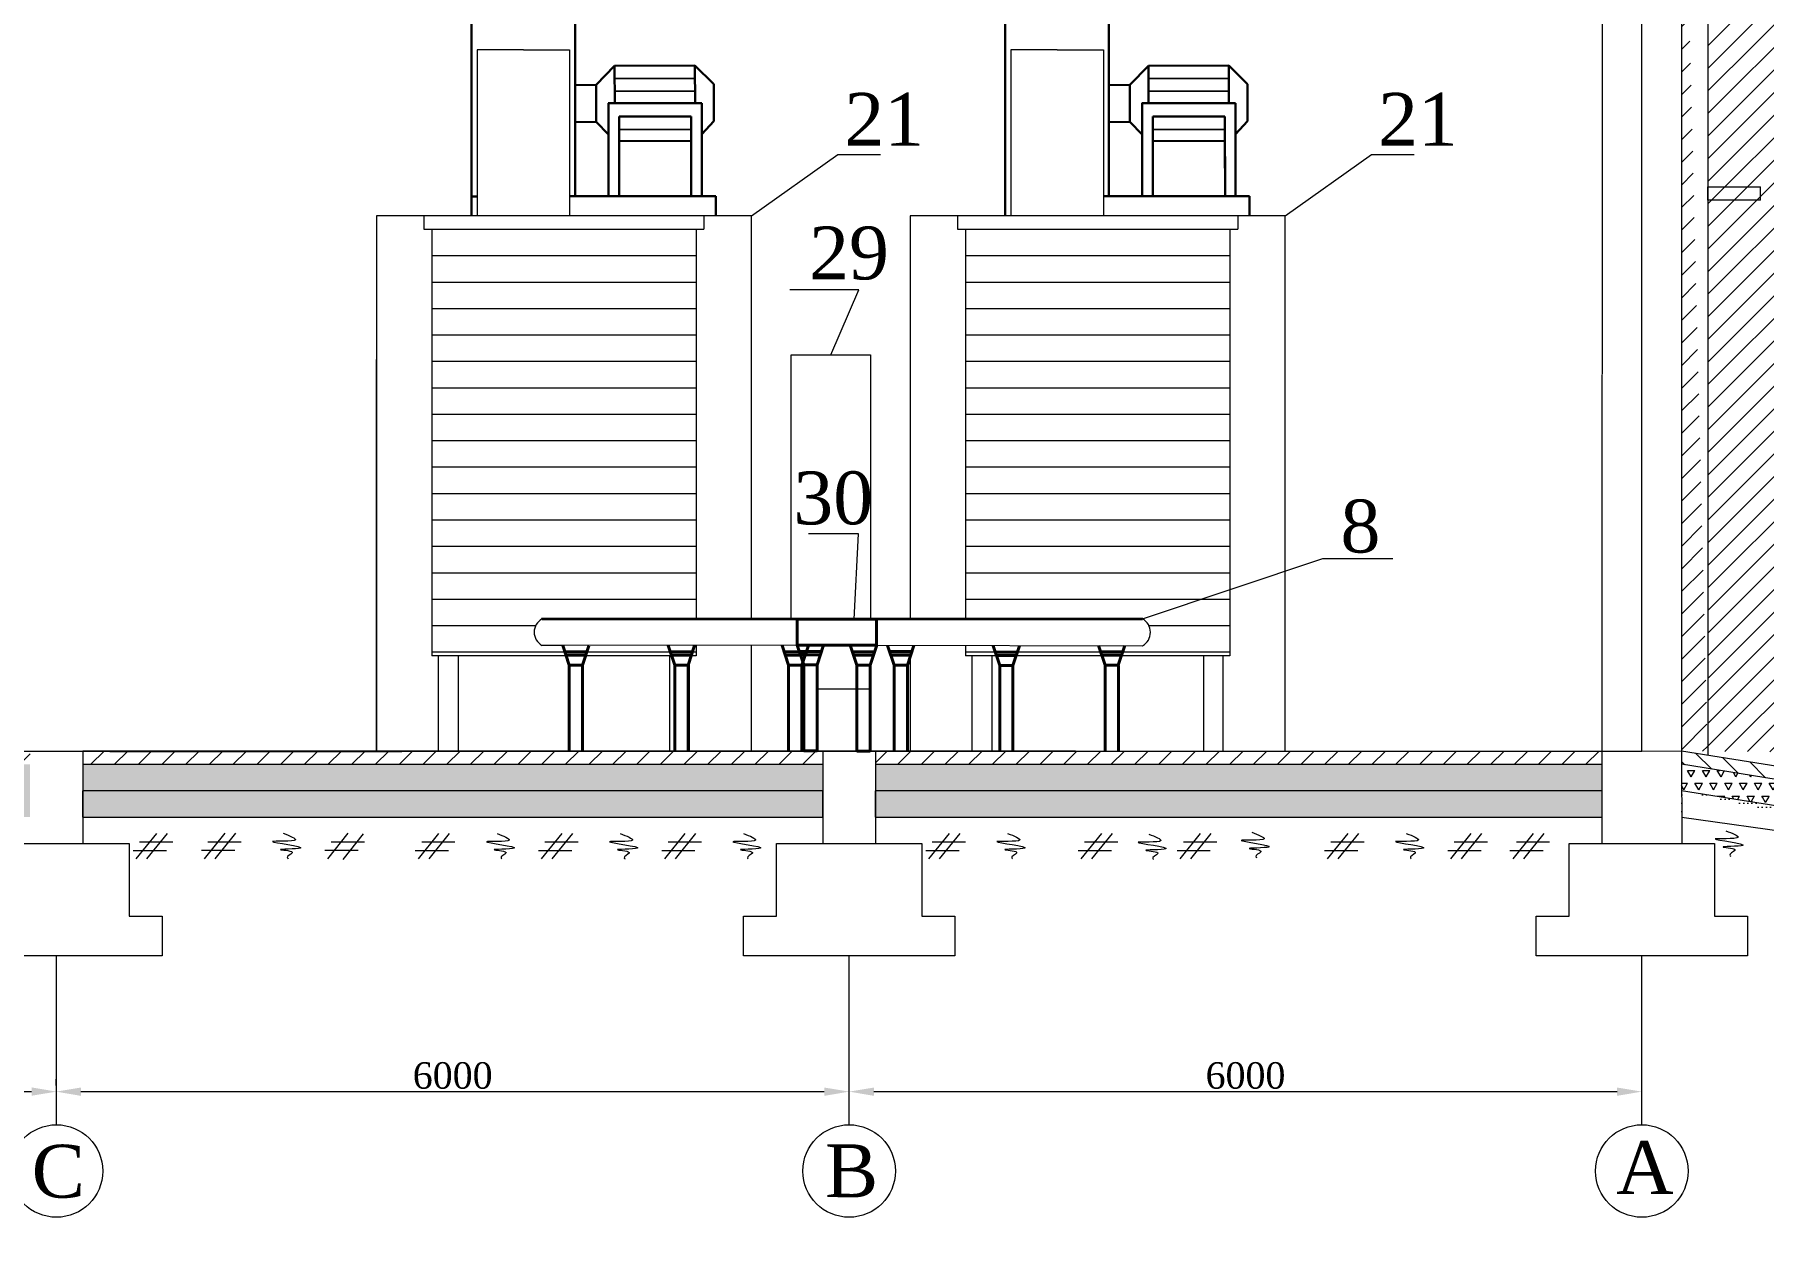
# Model space of a CAD drawing. Header units: inches. Extents: x -4475333 to 345677417, y -211198149 to 2125895.
# Drawn here: x -1940385 to -1927299, y 832717 to 841904 of the extents above; entities that cross this region are included whole.
import ezdxf

# ---------------------------------------------------------------- set-up
doc = ezdxf.new("R2010")
doc.units = ezdxf.units.IN
doc.header["$LTSCALE"] = 150
doc.header["$MEASUREMENT"] = 0
doc.linetypes.add('ACAD_ISO03W100', pattern=[30, 12, -18])
doc.linetypes.add('CENTER2', pattern=[1.125, 0.75, -0.125, 0.125, -0.125])
for name, color, linetype, lineweight in [('1. N thuong', 255, 'Continuous', 0), ('chuthichso', 8, 'Continuous', 0), ('coban', 153, 'Continuous', 50), ('cot', 2, 'Continuous', 50), ('EEEE', 7, 'Continuous', 0), ('Ghichu', 1, 'Continuous', 15), ('KHUNG BVE', 7, 'Continuous', 0), ('móng cột', 7, 'Continuous', 50), ('NET CHINH', 5, 'Continuous', 50), ('NHA XUONG', 80, 'Continuous', 50), ('NUOC DA XU LY', 3, 'ACAD_ISO03W100', 20), ('TH net dam', 7, 'Continuous', 30)]:
    doc.layers.add(name, color=color, linetype=linetype, lineweight=lineweight)
for name, color, linetype in [('Co ban', 21, 'Continuous'), ('DIM', 8, 'Continuous'), ('duongtamchamgach', 50, 'Continuous'), ('MANH', 170, 'Continuous'), ('MATCAT', 132, 'Continuous'), ('NET NHAP', 7, 'Continuous'), ('Net0.2', 4, 'Continuous'), ('Thiet bi', 7, 'Continuous'), ('vat lieu mat cat', 4, 'Continuous')]:
    doc.layers.add(name, color=color, linetype=linetype)
doc.styles.add('1', font='times.ttf')
doc.styles.get("Standard").update_dxf_attribs({"font": 'times.ttf', "height": 100})
doc.dimstyles.new('75', dxfattribs={"dimtxt": 200, "dimasz": 188, "dimexe": 94, "dimexo": 47, "dimgap": 20, "dimtad": 1, "dimtoh": 1, "dimdec": 0, "dimtxsty": '1', "dimcen": 2.5, "dimclrt": 256, "dimadec": 0, "dimazin": 0, "dimtfac": 1, "dimtdec": 0, "dimtix": 1, "dimtmove": 0, "dimatfit": 2, "dimfxl": 1, "dimlwd": 9, "dimlwe": 9, "dimarcsym": 0})

# ---------------------------------------------------------------- blocks, each defined once
blk = doc.blocks.new('*D254')
at = {"layer": 'Defpoints', "color": 0, "lineweight": 0, "ltscale": 3, "transparency": 16777216}
for p in [(-1946219, 833904), (-1940219, 833904), (-1940219, 833653)]:
    blk.add_point(p, dxfattribs=at)
at = {"layer": 'NET NHAP', "color": 0, "lineweight": 9, "ltscale": 3, "transparency": 16777216}
for p, q in [((-1946219, 833951), (-1946219, 833998)), ((-1940219, 833700), (-1940219, 833998)), ((-1946031, 833904), (-1940407, 833904))]:
    blk.add_line(p, q, dxfattribs=at)
at = {"layer": 'NET NHAP', "color": 0, "lineweight": 0, "ltscale": 3, "transparency": 16777216}
for points in [[(-1946031, 833936), (-1946031, 833873), (-1946219, 833904)], [(-1940407, 833936), (-1940407, 833873), (-1940219, 833904)]]:
    blk.add_solid(points, dxfattribs=at)
at = {"layer": 'NET NHAP', "lineweight": 13, "ltscale": 3, "transparency": 16777216, "insert": (-1943219, 834026), "char_height": 200, "attachment_point": 5, "style": '1'}
blk.add_mtext('6000', dxfattribs=at)
blk = doc.blocks.new('*D255')
at = {"layer": 'Defpoints', "color": 0, "lineweight": 0, "ltscale": 3, "transparency": 16777216}
for p in [(-1940222, 833904), (-1934219, 833904), (-1934219, 833653)]:
    blk.add_point(p, dxfattribs=at)
at = {"layer": 'NET NHAP', "color": 0, "lineweight": 9, "ltscale": 3, "transparency": 16777216}
for p, q in [((-1940222, 833951), (-1940222, 833998)), ((-1934219, 833700), (-1934219, 833998)), ((-1940034, 833904), (-1934407, 833904))]:
    blk.add_line(p, q, dxfattribs=at)
at = {"layer": 'NET NHAP', "color": 0, "lineweight": 0, "ltscale": 3, "transparency": 16777216}
for points in [[(-1940034, 833935), (-1940034, 833872), (-1940222, 833904)], [(-1934407, 833935), (-1934407, 833872), (-1934219, 833904)]]:
    blk.add_solid(points, dxfattribs=at)
at = {"layer": 'NET NHAP', "lineweight": 13, "ltscale": 3, "transparency": 16777216, "insert": (-1937220, 834025), "char_height": 200, "attachment_point": 5, "style": '1'}
blk.add_mtext('6000', dxfattribs=at)
blk = doc.blocks.new('*D256')
at = {"layer": 'Defpoints', "color": 0, "lineweight": 0, "ltscale": 3, "transparency": 16777216}
for p in [(-1934219, 833904), (-1928219, 833904), (-1928219, 833653)]:
    blk.add_point(p, dxfattribs=at)
at = {"layer": 'NET NHAP', "color": 0, "lineweight": 9, "ltscale": 3, "transparency": 16777216}
for p, q in [((-1934219, 833951), (-1934219, 833998)), ((-1928219, 833700), (-1928219, 833998)), ((-1934031, 833904), (-1928407, 833904))]:
    blk.add_line(p, q, dxfattribs=at)
at = {"layer": 'NET NHAP', "color": 0, "lineweight": 0, "ltscale": 3, "transparency": 16777216}
for points in [[(-1934031, 833935), (-1934031, 833872), (-1934219, 833904)], [(-1928407, 833935), (-1928407, 833872), (-1928219, 833904)]]:
    blk.add_solid(points, dxfattribs=at)
at = {"layer": 'NET NHAP', "lineweight": 13, "ltscale": 3, "transparency": 16777216, "insert": (-1931219, 834025), "char_height": 200, "attachment_point": 5, "style": '1'}
blk.add_mtext('6000', dxfattribs=at)

msp = doc.modelspace()

# ---------------------------------------------------------------- hatches: boundary and pattern name
at = {"linetype": 'ByBlock', "lineweight": 9, "ltscale": 10}
h = msp.add_hatch(dxfattribs=at)
h.set_pattern_fill('ANSI31', color=256, scale=967, style=0)
h.set_pattern_definition([(45, (-2079615.68, 952320.9), (-85.47153, 85.47153), [])])
edge = h.paths.add_edge_path()
edge.add_line((-1927719.1, 844430.4), (-1927720.7, 836449.7))
edge.add_line((-1927919, 844430.4), (-1927919, 836481.5))
edge.add_line((-1924120.6, 836449.7), (-1924319.2, 836481.5))
edge.add_line((-1927719.1, 844424.5), (-1927919.1, 844424.4))
h = msp.add_hatch(dxfattribs=at)
h.set_pattern_fill('ANSI31', color=256, scale=967, style=0)
h.set_pattern_definition([(135, (-1687928.75, 814535.67), (85.47153, 85.47153), [])])
edge = h.paths.add_edge_path()
edge.add_line((-1925419.1, 836081.5), (-1925419.1, 835981.5))
edge.add_line((-1925419.1, 836081.5), (-1927919.1, 836481.5))
edge.add_line((-1925419.1, 835981.5), (-1927919.1, 836381.5))
edge.add_line((-1927919, 836481.5), (-1927919, 836381.5))
h = msp.add_hatch(dxfattribs=at)
h.set_pattern_fill('TRIANG', color=256, scale=300, style=0)
h.set_pattern_definition([(60, (-2137713.67, 806181.23), (-56.25, 97.42786), [56.25, -56.25]), (120, (-2137713.67, 806181.23), (-112.5, 6e-08), [56.25, -56.25]), (7e-15, (-2137741.79, 806229.94), (56.25, 97.42786), [56.25, -56.25])])
edge = h.paths.add_edge_path()
edge.add_line((-1925419.1, 835781.5), (-1927919.1, 836181.5))
edge.add_line((-1925419.1, 835981.5), (-1927919.1, 836381.5))
edge.add_line((-1927919, 836381.5), (-1927919, 836181.5))
edge.add_line((-1925419.1, 835781.5), (-1925419.1, 835980.9))
at = {"layer": 'MATCAT', "lineweight": 9, "ltscale": 3}
h = msp.add_hatch(dxfattribs=at)
h.set_pattern_fill('ANSI31', color=3, scale=40, style=0)
h.set_pattern_definition([(45, (-3436608.02, 1067353.47), (-89.802561, 89.802561), [])])
edge = h.paths.add_edge_path()
edge.add_line((-1946419.2, 836481.5), (-1951388.5, 836481.5))
edge.add_line((-1951388.5, 836481.4), (-1951643.5, 836481.4))
edge.add_line((-1951643.5, 836481.5), (-1951919.3, 836481.5))
edge.add_line((-1951919.3, 836481.5), (-1951919.3, 836381.5))
edge.add_line((-1951919.3, 836381.5), (-1946419.2, 836381.5))
edge.add_line((-1946419.2, 836381.5), (-1946419.2, 836481.5))
h.paths.add_polyline_path([(-1940419.1, 836481.5), (-1946019.2, 836481.5), (-1946019.2, 836381.5), (-1940419.1, 836381.5)])
h.paths.add_polyline_path([(-1934419.2, 836481.5), (-1940019.1, 836481.5), (-1940019.1, 836381.5), (-1934419.2, 836381.5)])
h.paths.add_polyline_path([(-1928519.1, 836481.5), (-1928795, 836481.5), (-1928795, 836481.4), (-1929050, 836481.4), (-1929050, 836481.5), (-1934019.2, 836481.5), (-1934019.2, 836381.5), (-1928519.1, 836381.5)])
h = msp.add_hatch(dxfattribs=at)
h.set_pattern_fill('TRIANG', color=3, scale=15, style=0)
h.set_pattern_definition([(60, (-3436608.02, 1067353.47), (-71.437474, 123.733365), [71.4375, -71.4375]), (120, (-3436608.02, 1067353.47), (-142.874974, 1.5e-05), [71.4375, -71.4375]), (0, (-3436643.74, 1067415.34), (71.4375, 123.73335), [71.4375, -71.4375])])
h.paths.add_polyline_path([(-1951919.3, 836381.5), (-1951919.3, 836181.5), (-1946419.2, 836181.5), (-1946419.2, 836381.5)])
h.paths.add_polyline_path([(-1940419.1, 836181.5), (-1940419.1, 836181.5), (-1940419.1, 836381.5), (-1946019.2, 836381.5), (-1946019.2, 836181.5)])
h.paths.add_polyline_path([(-1940019.1, 836381.5), (-1940019.1, 836181.5), (-1934419.2, 836181.5), (-1934419.2, 836381.5)])
h.paths.add_polyline_path([(-1934019.2, 836381.5), (-1934019.2, 836181.5), (-1928519.1, 836181.5), (-1928519.1, 836381.5)])
h = msp.add_hatch(dxfattribs=at)
h.set_pattern_fill('DOTS', color=3, scale=25, style=0)
h.set_pattern_definition([(0, (-3436608.02, 1067353.47), (19.84375, 39.6875), [0, -39.6875])])
edge = h.paths.add_edge_path()
edge.add_line((-1940419.1, 836181.5), (-1946019.2, 836181.5))
edge.add_line((-1946019.2, 836181.5), (-1946019.2, 835981.5))
edge.add_line((-1946019.2, 835981.5), (-1940569.1, 835981.5))
edge.add_line((-1940569.1, 835981.5), (-1940419.1, 835981.5))
edge.add_line((-1940419.1, 835981.5), (-1940419.1, 836181.5))
edge = h.paths.add_edge_path()
edge.add_line((-1934419.2, 836181.5), (-1940019.1, 836181.5))
edge.add_line((-1940019.1, 836181.5), (-1940019.1, 835981.5))
edge.add_line((-1940019.1, 835981.5), (-1939869.1, 835981.5))
edge.add_line((-1939869.1, 835981.5), (-1934419.2, 835981.5))
edge.add_line((-1934419.2, 835981.5), (-1934419.2, 836181.5))
at = {"layer": 'vat lieu mat cat', "lineweight": 9}
h = msp.add_hatch(dxfattribs=at)
h.set_pattern_fill('DOTS', color=256, scale=500, style=0)
h.set_pattern_definition([(180, (-1691228.885, 814535.674), (-15.625, 31.25), [0, -31.25])])
edge = h.paths.add_edge_path()
edge.add_line((-1934019.2, 835981.5), (-1934019.2, 836181.5))
edge.add_line((-1928519.1, 836181.5), (-1934019.2, 836181.5))
edge.add_line((-1928519.1, 835981.5), (-1928519.1, 836181.5))
edge.add_line((-1940019.1, 835981.5), (-1934419.2, 835981.5))
h = msp.add_hatch(dxfattribs=at)
h.set_pattern_fill('DOTS', color=256, scale=500, style=0)
h.set_pattern_definition([(7e-15, (-2137713.67, 806181.23), (15.625, 31.25), [0, -31.25])])
edge = h.paths.add_edge_path()
edge.add_line((-1925419.1, 835781.5), (-1925419.1, 835631.5))
edge.add_line((-1927916.5, 835981.5), (-1925427.3, 835631.5))
edge.add_line((-1925419.1, 835781.5), (-1927919.1, 836181.5))
edge.add_line((-1927916.5, 835981.5), (-1927916.5, 836181.5))

# ---------------------------------------------------------------- linework, layer by layer
at = {"ltscale": 5}
for p, q in [((-1935993.8, 841571.9), (-1935385.5, 841574.8)), ((-1931953.8, 841571.9), (-1931345.5, 841574.8)), ((-1935993.3, 841475.6), (-1935385, 841478.5)), ((-1931953.3, 841475.6), (-1931345, 841478.5)), ((-1935959.9, 841186.8), (-1935414.8, 841189.4)), ((-1931919.9, 841186.8), (-1931374.8, 841189.4))]:
    msp.add_line(p, q, dxfattribs=at)
at = {"lineweight": 18, "ltscale": 3}
msp.add_line((-1938600, 836481.5), (-1938819.1, 836481.5), dxfattribs=at)
at = {"linetype": 'ByBlock', "lineweight": 18, "ltscale": 10}
for p, q in [((-1927919.1, 836181.5), (-1927919, 836181.5)), ((-1927916.5, 835981.5), (-1927917.3, 835981.5))]:
    msp.add_line(p, q, dxfattribs=at)
at = {"layer": 'chuthichso', "lineweight": 0}
for p, q in [((-1934957.9, 840531.6), (-1934305, 840995.5)), ((-1934305, 840995.5), (-1933982.1, 840995.5)), ((-1930917.9, 840531.6), (-1930265, 840995.5)), ((-1930265, 840995.5), (-1929942.1, 840995.5)), ((-1930633.7, 837937.8), (-1930103.3, 837937.8))]:
    msp.add_line(p, q, dxfattribs=at)
at = {"layer": 'Co ban', "linetype": 'Continuous', "lineweight": -2, "ltscale": 10}
for p, q in [((-1939814.3, 836481.5), (-1939764.3, 836481.5)), ((-1939764.3, 836481.5), (-1937605, 836481.6)), ((-1939369.3, 836481.5), (-1939299.3, 836481.5))]:
    msp.add_line(p, q, dxfattribs=at)
at = {"layer": 'coban', "color": 7, "lineweight": 18}
for p, q in [((-1934519.5, 836481.5), (-1934519.5, 836481.5)), ((-1934519, 836481.5), (-1934519, 836481.5))]:
    msp.add_line(p, q, dxfattribs=at)
at = {"layer": 'cot', "lineweight": 18}
for p, q in [((-1934419.2, 836181.5), (-1940019.1, 836181.5)), ((-1928519.1, 836181.5), (-1934019.2, 836181.5))]:
    msp.add_line(p, q, dxfattribs=at)
at = {"layer": 'Defpoints'}
for p, q in [((-1935415.9, 841099.9), (-1935415.9, 841099.9)), ((-1931375.9, 841099.9), (-1931375.9, 841099.9)), ((-1935374.8, 840681.4), (-1935404.8, 840681.4)), ((-1935324.8, 840681.4), (-1935404.8, 840681.4)), ((-1935324.8, 840681.4), (-1935374.8, 840681.4)), ((-1935324.8, 840681.4), (-1935324.8, 840681.4))]:
    msp.add_line(p, q, dxfattribs=at)
at = {"layer": 'Defpoints', "lineweight": 18}
msp.add_line((-1934019.2, 836481.5), (-1931819.2, 836481.5), dxfattribs=at)
at = {"layer": 'DIM', "color": 3, "lineweight": 18, "ltscale": 3}
for p, q in [((-1939986.4, 836481.5), (-1938631.4, 836481.5)), ((-1938101.4, 836481.6), (-1937101.4, 836481.6)), ((-1938101.4, 836481.6), (-1937101.4, 836481.6)), ((-1936571.4, 836481.6), (-1935571.4, 836481.6)), ((-1934575.8, 836481.6), (-1933575.8, 836481.6))]:
    msp.add_line(p, q, dxfattribs=at)
at = {"layer": 'duongtamchamgach', "linetype": 'CENTER2', "lineweight": 15, "ltscale": 200}
msp.add_line((-1928219.1, 836482.6), (-1928219.1, 843681.5), dxfattribs=at)
at = {"layer": 'EEEE', "color": 5, "lineweight": 40}
for p, q in [((-1936544.1, 837481.6), (-1934611.7, 837480.3)), ((-1934011.7, 837480.6), (-1931997.7, 837481.6)), ((-1936387.1, 837281.6), (-1936337.6, 837132.9)), ((-1936189.4, 837277.5), (-1936237.6, 837132.9)), ((-1935588, 837280.2), (-1935538.5, 837131.6)), ((-1935388.9, 837280.2), (-1935438.5, 837131.6)), ((-1934727.1, 837281.6), (-1934677.6, 837132.9)), ((-1934611.7, 837283.1), (-1934562.1, 837134.4)), ((-1934611.6, 837282.8), (-1934009.5, 837282.8)), ((-1934528, 837281.6), (-1934577.6, 837132.9)), ((-1934412.7, 837282.8), (-1934462.1, 837134.4)), ((-1934210.4, 837283.1), (-1934159.9, 837131.5)), ((-1934178.7, 837283.1), (-1934178.8, 837282.8)), ((-1934009.5, 837282.8), (-1934059.9, 837131.5)), ((-1933928, 837280.2), (-1933878.5, 837131.6)), ((-1933928, 837280.2), (-1933878.5, 837131.6)), ((-1933728.9, 837280.2), (-1933778.5, 837131.6)), ((-1933728.9, 837280.2), (-1933778.5, 837131.6)), ((-1933128.9, 837278.9), (-1933079.3, 837130.2)), ((-1933128.9, 837278.9), (-1933079.3, 837130.2)), ((-1932929.8, 837278.9), (-1932979.3, 837130.2)), ((-1932929.8, 837278.9), (-1932979.3, 837130.2)), ((-1932331.1, 837281.6), (-1932281.6, 837132.9)), ((-1932132, 837281.6), (-1932181.6, 837132.9)), ((-1936370.9, 837232.9), (-1936204.2, 837232.9)), ((-1936362.6, 837207.9), (-1936212.6, 837207.9)), ((-1936337.6, 836481.9), (-1936337.6, 837132.9)), ((-1936337.6, 837132.9), (-1936237.6, 837132.9)), ((-1936237.6, 837132.9), (-1936237.6, 836481.9)), ((-1935571.8, 837231.6), (-1935405.1, 837231.6)), ((-1935563.5, 837206.6), (-1935413.5, 837206.6)), ((-1935538.5, 836480.6), (-1935538.5, 837131.6)), ((-1935538.5, 837131.6), (-1935438.5, 837131.6)), ((-1935438.5, 837131.6), (-1935438.5, 836480.6)), ((-1934710.9, 837232.9), (-1934544.2, 837232.9)), ((-1934702.6, 837207.9), (-1934552.6, 837207.9)), ((-1934677.6, 836481.9), (-1934677.6, 837132.9)), ((-1934677.6, 837132.9), (-1934577.6, 837132.9)), ((-1934595.5, 837234.4), (-1934428.8, 837234.4)), ((-1934587.1, 837209.4), (-1934437.1, 837209.4)), ((-1934577.6, 837132.9), (-1934577.6, 836481.9)), ((-1934562.1, 836484.4), (-1934562.1, 837134.4)), ((-1934562.1, 837134.4), (-1934462.1, 837134.4)), ((-1934462.1, 837134.4), (-1934462.1, 836484.4)), ((-1934193.2, 837231.5), (-1934026.6, 837231.5)), ((-1934184.9, 837206.5), (-1934034.9, 837206.5)), ((-1934159.9, 836481.5), (-1934159.9, 837131.5)), ((-1934159.9, 837131.5), (-1934059.9, 837131.5)), ((-1934059.9, 837131.5), (-1934059.9, 836481.5)), ((-1933913.1, 837235.6), (-1933746.5, 837235.6)), ((-1933911.8, 837231.6), (-1933745.1, 837231.6)), ((-1933903.5, 837206.6), (-1933753.5, 837206.6)), ((-1933903.5, 837206.6), (-1933753.5, 837206.6)), ((-1933878.5, 836480.6), (-1933878.5, 837131.6)), ((-1933878.5, 837131.6), (-1933778.5, 837131.6)), ((-1933878.5, 836480.6), (-1933878.5, 837131.6)), ((-1933878.5, 837131.6), (-1933778.5, 837131.6)), ((-1933778.5, 837131.6), (-1933778.5, 836480.6)), ((-1933778.5, 837131.6), (-1933778.5, 836480.6)), ((-1933112.7, 837230.2), (-1932946, 837230.2)), ((-1933112.7, 837230.2), (-1932946, 837230.2)), ((-1933104.3, 837205.2), (-1932954.3, 837205.2)), ((-1933104.3, 837205.2), (-1932954.3, 837205.2)), ((-1933079.3, 836479.2), (-1933079.3, 837130.2)), ((-1933079.3, 837130.2), (-1932979.3, 837130.2)), ((-1933079.3, 836479.2), (-1933079.3, 837130.2)), ((-1933079.3, 837130.2), (-1932979.3, 837130.2)), ((-1932979.3, 837130.2), (-1932979.3, 836479.2)), ((-1932979.3, 837130.2), (-1932979.3, 836479.2)), ((-1932314.9, 837232.9), (-1932148.3, 837232.9)), ((-1932306.6, 837207.9), (-1932156.6, 837207.9)), ((-1932281.6, 837132.9), (-1932181.6, 837132.9)), ((-1932280.2, 836479.2), (-1932280.2, 837128.9)), ((-1932180.2, 837128.9), (-1932180.2, 836479.2))]:
    msp.add_line(p, q, dxfattribs=at)
at = {"layer": 'EEEE', "color": 5, "linetype": 'Continuous', "lineweight": 40, "ltscale": 10}
for p, q in [((-1934611.7, 837480.3), (-1934011.7, 837480.6)), ((-1934611.7, 837480.3), (-1934611.7, 837283.1)), ((-1934011.7, 837480.6), (-1934011.7, 837283.1)), ((-1934611.7, 837283.1), (-1934011.7, 837283.1)), ((-1934562.1, 836484.4), (-1934462.1, 836484.4)), ((-1934159.9, 836481.5), (-1934059.9, 836481.5))]:
    msp.add_line(p, q, dxfattribs=at)
at = {"layer": 'Ghichu', "color": 4, "linetype": 'Continuous', "lineweight": 18, "ltscale": 1000000.0}
msp.add_line((-1932505, 836481.5), (-1934505, 836481.5), dxfattribs=at)
at = {"layer": 'KHUNG BVE', "color": 2, "linetype": 'Continuous', "lineweight": 18, "ltscale": 10}
for p, q in [((-1927919, 844424.5), (-1927919, 836481.5)), ((-1946019.2, 836481.5), (-1940019.1, 836481.5)), ((-1940019.1, 836481.5), (-1940019.1, 835981.5)), ((-1940019.1, 836481.5), (-1934019.2, 836481.5)), ((-1935483.1, 836481.5), (-1933574.1, 836481.5)), ((-1934419.2, 836481.5), (-1934419.2, 835981.5)), ((-1934019.2, 836481.5), (-1934019.2, 835981.5)), ((-1934019.2, 836481.5), (-1928219.1, 836481.5)), ((-1928519.1, 835781.5), (-1928519.1, 836481.5)), ((-1928219.1, 836482.6), (-1927919, 836481.5)), ((-1925419.1, 836081.5), (-1927919.1, 836481.5)), ((-1927919.1, 836481.5), (-1927916.5, 835781.5)), ((-1925419.1, 835981.5), (-1927919.1, 836381.5)), ((-1925419.1, 835781.5), (-1927919.1, 836181.5)), ((-1927916.5, 835981.5), (-1925427.3, 835631.5)), ((-1940769.1, 835781.5), (-1939669.1, 835781.5)), ((-1934769.2, 835781.5), (-1933669.2, 835781.5))]:
    msp.add_line(p, q, dxfattribs=at)
at = {"layer": 'KHUNG BVE', "linetype": 'Continuous', "lineweight": 18, "ltscale": 10}
for p, q in [((-1927719.1, 844424.6), (-1927720.7, 836449.7)), ((-1928519.1, 836481.5), (-1928517.7, 843681.5)), ((-1927919, 843681.5), (-1927919.2, 836481.5)), ((-1927719.9, 840650.7), (-1927719.9, 840750.7)), ((-1927719.9, 840750.7), (-1927319.9, 840750.7)), ((-1927319.9, 840650.7), (-1927719.9, 840650.7)), ((-1927319.9, 840650.7), (-1927319.9, 840750.7)), ((-1939661.1, 836481.5), (-1939819.1, 836481.5)), ((-1939769.1, 836481.5), (-1939819.1, 836481.5)), ((-1939569.1, 836481.5), (-1939769.1, 836481.5)), ((-1939369.3, 836481.5), (-1939604.2, 836481.5)), ((-1937618, 836481.5), (-1937468, 836481.5)), ((-1929050, 836481.4), (-1928795, 836481.4)), ((-1940019.1, 836381.5), (-1934419.2, 836381.5)), ((-1934019.2, 836381.5), (-1928519.1, 836381.5)), ((-1927919.1, 836381.5), (-1927919, 836381.5)), ((-1940019.1, 835981.5), (-1940019.1, 836181.5)), ((-1934419.2, 835981.5), (-1934419.2, 836181.5)), ((-1934019.2, 835981.5), (-1934019.2, 836181.5)), ((-1928519.1, 835981.5), (-1928519.1, 836181.5)), ((-1940019.1, 835981.5), (-1934419.2, 835981.5)), ((-1940019.1, 835981.5), (-1940019.1, 835781.5)), ((-1934419.2, 835981.5), (-1934419.2, 835781.5)), ((-1934019.2, 835981.5), (-1928519.1, 835981.5)), ((-1934019.2, 835981.5), (-1934019.2, 835781.5)), ((-1927917.3, 835981.5), (-1927916.5, 835981.5)), ((-1939669.1, 835781.5), (-1939669.1, 835231.5)), ((-1934769.2, 835231.5), (-1934769.2, 835781.5)), ((-1933669.2, 835781.5), (-1933669.2, 835231.5)), ((-1928769.1, 835231.1), (-1928769.1, 835781.1)), ((-1928769.1, 835781.1), (-1927669.1, 835781.1)), ((-1927669.1, 835781.1), (-1927669.1, 835231.1)), ((-1939669.1, 835231.5), (-1939419.1, 835231.5)), ((-1939419.1, 835231.5), (-1939419.1, 834931.5)), ((-1935019.2, 834931.5), (-1935019.2, 835231.5)), ((-1935019.2, 835231.5), (-1934769.2, 835231.5)), ((-1933669.2, 835231.5), (-1933419.2, 835231.5)), ((-1933419.2, 835231.5), (-1933419.2, 834931.5)), ((-1929019.1, 834931.1), (-1929019.1, 835231.1)), ((-1929019.1, 835231.1), (-1928769.1, 835231.1)), ((-1927669.1, 835231.1), (-1927419.1, 835231.1)), ((-1927419.1, 835231.1), (-1927419.1, 834931.1)), ((-1939419.1, 834931.5), (-1941019.1, 834931.5)), ((-1933419.2, 834931.5), (-1935019.2, 834931.5)), ((-1927419.1, 834931.1), (-1929019.1, 834931.1))]:
    msp.add_line(p, q, dxfattribs=at)
at = {"layer": 'KHUNG BVE', "lineweight": 0}
for p, q in [((-1936684.9, 841788.9), (-1937034.9, 841788.9)), ((-1937034.9, 841788.9), (-1937034.9, 840531.6)), ((-1936684.9, 841788.9), (-1936334.9, 841788.9)), ((-1936334.9, 841788.9), (-1936334.9, 840531.6)), ((-1932644.9, 841788.9), (-1932994.9, 841788.9)), ((-1932994.9, 841788.9), (-1932994.9, 840531.6)), ((-1932644.9, 841788.9), (-1932294.9, 841788.9)), ((-1932294.9, 841788.9), (-1932294.9, 840531.6)), ((-1933036.9, 840531.6), (-1933036.9, 841066.8)), ((-1937437.9, 840531.6), (-1937437.9, 840431.6)), ((-1935317.9, 840531.6), (-1935317.9, 840431.6)), ((-1933397.9, 840531.6), (-1933397.9, 840431.6)), ((-1931277.9, 840531.6), (-1931277.9, 840431.6)), ((-1937437.9, 840431.6), (-1935317.9, 840431.6)), ((-1937377.9, 840431.6), (-1937377.9, 837201.6)), ((-1935377.9, 840431.6), (-1935377.9, 837480.8)), ((-1933397.9, 840431.6), (-1931277.9, 840431.6)), ((-1933337.9, 840431.6), (-1933337.9, 837480.9)), ((-1931337.9, 840431.6), (-1931337.9, 837201.6)), ((-1937377.9, 840231.6), (-1935377.9, 840231.6)), ((-1933337.9, 840231.6), (-1931337.9, 840231.6)), ((-1937377.9, 840031.6), (-1935377.9, 840031.6)), ((-1933337.9, 840031.6), (-1931337.9, 840031.6)), ((-1934145.6, 839972.3), (-1934667.1, 839972.3)), ((-1934357.9, 839481.6), (-1934145.6, 839972.3)), ((-1937377.9, 839831.6), (-1935377.9, 839831.6)), ((-1933337.9, 839831.6), (-1931337.9, 839831.6)), ((-1937377.9, 839631.6), (-1935377.9, 839631.6)), ((-1933337.9, 839631.6), (-1931337.9, 839631.6)), ((-1934657.9, 837480.3), (-1934657.9, 839481.6)), ((-1934657.9, 839481.6), (-1934057.9, 839481.6)), ((-1934057.9, 839481.6), (-1934057.9, 837480.6)), ((-1937797.9, 836481.5), (-1937797.9, 839445.5)), ((-1937377.9, 839431.6), (-1935377.9, 839431.6)), ((-1933337.9, 839431.6), (-1931337.9, 839431.6)), ((-1937377.9, 839231.6), (-1935377.9, 839231.6)), ((-1933337.9, 839231.6), (-1931337.9, 839231.6)), ((-1937377.9, 839031.6), (-1935377.9, 839031.6)), ((-1933337.9, 839031.6), (-1931337.9, 839031.6)), ((-1937377.9, 838831.6), (-1935377.9, 838831.6)), ((-1933337.9, 838831.6), (-1931337.9, 838831.6)), ((-1937377.9, 838631.6), (-1935377.9, 838631.6)), ((-1933337.9, 838631.6), (-1931337.9, 838631.6)), ((-1937377.9, 838431.6), (-1935377.9, 838431.6)), ((-1933337.9, 838431.6), (-1931337.9, 838431.6)), ((-1937377.9, 838231.6), (-1935377.9, 838231.6)), ((-1933337.9, 838231.6), (-1931337.9, 838231.6)), ((-1937377.9, 838031.6), (-1935377.9, 838031.6)), ((-1934147.4, 838125.3), (-1934526, 838125.3)), ((-1934181.8, 837480.5), (-1934147.4, 838125.3)), ((-1933337.9, 838031.6), (-1931337.9, 838031.6)), ((-1931997.7, 837481.6), (-1930633.7, 837937.8)), ((-1937377.9, 837831.6), (-1935377.9, 837831.6)), ((-1933337.9, 837831.6), (-1931337.9, 837831.6)), ((-1937377.9, 837631.6), (-1935377.9, 837631.6)), ((-1933337.9, 837631.6), (-1931337.9, 837631.6)), ((-1937377.9, 837431.6), (-1936591.7, 837431.6)), ((-1931950.6, 837431.6), (-1931337.9, 837431.6)), ((-1934611.6, 837282.8), (-1936544.1, 837281.6)), ((-1936387.1, 837281.6), (-1936544.1, 837281.6)), ((-1935377.9, 837282.3), (-1935377.9, 837201.6)), ((-1934057.9, 837283.1), (-1934057.9, 837282.8)), ((-1934009.5, 837282.8), (-1931997.7, 837278.9)), ((-1933337.9, 837281.5), (-1933337.9, 837201.6)), ((-1937377.9, 837231.6), (-1936370.5, 837231.6)), ((-1936360.5, 837201.6), (-1937377.9, 837201.6)), ((-1937327.9, 836481.6), (-1937327.9, 837201.6)), ((-1937177.9, 837201.6), (-1937177.9, 836481.6)), ((-1935561.8, 837201.6), (-1936214.7, 837201.6)), ((-1936204.7, 837231.6), (-1935571.8, 837231.6)), ((-1935577.9, 837201.6), (-1935577.9, 836481.6)), ((-1935427.9, 836481.6), (-1935427.9, 837163.2)), ((-1935377.9, 837201.6), (-1935415.1, 837201.6)), ((-1935405.1, 837231.6), (-1935377.9, 837231.6)), ((-1934057.9, 837137.5), (-1934057.9, 836481.6)), ((-1933337.9, 837231.6), (-1933113.1, 837231.6)), ((-1933103.1, 837201.6), (-1933337.9, 837201.6)), ((-1933287.9, 836481.6), (-1933287.9, 837201.6)), ((-1933137.9, 837201.6), (-1933137.9, 836481.6)), ((-1932304.5, 837201.6), (-1932955.6, 837201.6)), ((-1932945.6, 837231.6), (-1932314.5, 837231.6)), ((-1931337.9, 837201.6), (-1932158.7, 837201.6)), ((-1932148.7, 837231.6), (-1931337.9, 837231.6)), ((-1931537.9, 837201.6), (-1931537.9, 836481.6)), ((-1931387.9, 836481.6), (-1931387.9, 837201.6)), ((-1934577.6, 836952.6), (-1934562.1, 836952.6)), ((-1934462.1, 836952.6), (-1934057.9, 836952.6)), ((-1934059.9, 836481.6), (-1934059.9, 836764.7)), ((-1942647.9, 836481.5), (-1937797.9, 836481.5)), ((-1934957.9, 836481.6), (-1934657.9, 836481.6)), ((-1934957.9, 836481.6), (-1934742.9, 836481.6)), ((-1933757.9, 836481.6), (-1934059.9, 836481.6)), ((-1933757.9, 836481.5), (-1934059.9, 836481.5))]:
    msp.add_line(p, q, dxfattribs=at)
for points in [[(-1934957.9, 837480.5), (-1934957.9, 840531.6), (-1937797.9, 840531.6), (-1937797.9, 836481.6), (-1934957.9, 836481.6), (-1934957.9, 837282.6)], [(-1933757.9, 837193.2), (-1933757.9, 836481.6), (-1930917.9, 836481.6), (-1930917.9, 840531.6), (-1933757.9, 840531.6), (-1933757.9, 837480.7)]]:
    msp.add_lwpolyline(points, dxfattribs=at)
msp.add_circle((-1916098.2, 889715.1), 188435.9, dxfattribs=at)
for centre, radius, start, end in [((-1936489, 837381.6), 114.2, 118.85889, 241.14111), ((-1932055.1, 837380.2), 116.5, 299.5329, 60.4671)]:
    msp.add_arc(centre, radius, start, end, dxfattribs=at)
at = {"layer": 'MANH', "linetype": 'ByBlock', "lineweight": 18}
msp.add_line((-1937605, 836481.6), (-1937880, 836481.6), dxfattribs=at)
at = {"layer": 'MATCAT', "color": 3, "lineweight": 13, "ltscale": 3}
for p, q in [((-1941065.9, 836481.5), (-1939455.9, 836481.5)), ((-1941065.9, 836481.5), (-1938906.9, 836481.5)), ((-1934419.2, 836481.5), (-1940019.1, 836481.5)), ((-1938298.1, 836481.6), (-1936683.1, 836481.6)), ((-1934675.5, 836481.4), (-1934475.5, 836481.4)), ((-1934019.2, 836481.5), (-1928219.1, 836481.5)), ((-1932574.1, 836481.5), (-1931080.1, 836481.5)), ((-1928519.1, 836481.5), (-1928219.1, 836481.5)), ((-1940219.2, 833653.3), (-1940219.1, 834931.5)), ((-1934219.2, 833653.3), (-1934219.2, 834931.5)), ((-1928219.1, 833653.3), (-1928219.1, 834931.1))]:
    msp.add_line(p, q, dxfattribs=at)
at = {"layer": 'móng cột', "lineweight": 18}
for p, q in [((-1940019.1, 835981.5), (-1939869.1, 835981.5)), ((-1934569.2, 835981.5), (-1934419.2, 835981.5)), ((-1934019.2, 835981.5), (-1933869.2, 835981.5))]:
    msp.add_line(p, q, dxfattribs=at)
at = {"layer": 'NET CHINH', "color": 0, "lineweight": 18, "ltscale": 3}
for p, q in [((-1935041.7, 836481.5), (-1935091.7, 836481.5)), ((-1935091.7, 836481.5), (-1935041.7, 836481.5))]:
    msp.add_line(p, q, dxfattribs=at)
at = {"layer": 'Net0.2', "lineweight": 18}
for p, q in [((-1939462.3, 835858.7), (-1939617.3, 835665.4)), ((-1939381.4, 835858.7), (-1939536.4, 835665.4)), ((-1938945.1, 835859.4), (-1939100.1, 835666.1)), ((-1938864.2, 835859.4), (-1939019.2, 835666.1)), ((-1938012.7, 835859.4), (-1938167.7, 835666.1)), ((-1937897.3, 835855.4), (-1938052.3, 835662.1)), ((-1937327.3, 835858.4), (-1937482.3, 835665.1)), ((-1937246.4, 835858.4), (-1937401.4, 835665.1)), ((-1936394.9, 835858.4), (-1936549.9, 835665.1)), ((-1936314, 835858.4), (-1936469, 835665.1)), ((-1935462.5, 835858.4), (-1935617.5, 835665.1)), ((-1935381.6, 835858.4), (-1935536.6, 835665.1)), ((-1933462.4, 835858.7), (-1933617.4, 835665.4)), ((-1933381.5, 835858.7), (-1933536.5, 835665.4)), ((-1932309.6, 835858.7), (-1932464.7, 835665.4)), ((-1932228.7, 835858.7), (-1932383.8, 835665.4)), ((-1931561.6, 835858.4), (-1931716.7, 835665.1)), ((-1931480.7, 835858.4), (-1931635.8, 835665.1)), ((-1930444.8, 835858.7), (-1930599.8, 835665.4)), ((-1930363.9, 835858.7), (-1930518.9, 835665.4)), ((-1929512.4, 835858.7), (-1929667.4, 835665.4)), ((-1929431.5, 835858.7), (-1929586.5, 835665.4)), ((-1929041.5, 835858.7), (-1929196.5, 835665.4)), ((-1928960.6, 835858.7), (-1929115.6, 835665.4)), ((-1939637.9, 835730.1), (-1939386, 835730.1)), ((-1939589.5, 835794.1), (-1939337.6, 835794.1)), ((-1939120.8, 835730.8), (-1938868.9, 835730.8)), ((-1939072.4, 835794.8), (-1938820.4, 835794.8)), ((-1938188.4, 835730.8), (-1937936.5, 835730.8)), ((-1938139.9, 835794.8), (-1937888, 835794.8)), ((-1937503, 835729.8), (-1937251.1, 835729.8)), ((-1937454.5, 835793.8), (-1937202.6, 835793.8)), ((-1936570.6, 835729.8), (-1936318.6, 835729.8)), ((-1936522.1, 835793.8), (-1936270.2, 835793.8)), ((-1935638.1, 835729.8), (-1935386.2, 835729.8)), ((-1935589.7, 835793.8), (-1935337.8, 835793.8)), ((-1933638, 835730.1), (-1933386.1, 835730.1)), ((-1933589.6, 835794.1), (-1933337.7, 835794.1)), ((-1932485.3, 835730.1), (-1932233.4, 835730.1)), ((-1932436.9, 835794.1), (-1932185, 835794.1)), ((-1931737.3, 835729.8), (-1931485.4, 835729.8)), ((-1931688.9, 835793.8), (-1931437, 835793.8)), ((-1930620.5, 835730.1), (-1930368.6, 835730.1)), ((-1930572, 835794.1), (-1930320.1, 835794.1)), ((-1929688.1, 835730.1), (-1929436.2, 835730.1)), ((-1929639.6, 835794.1), (-1929387.7, 835794.1)), ((-1929217.2, 835730.1), (-1928965.2, 835730.1)), ((-1929168.7, 835794.1), (-1928916.8, 835794.1))]:
    msp.add_line(p, q, dxfattribs=at)
for points in [[(-1938502.3, 835859.4), (-1938409.6, 835809.2), (-1938583.1, 835796.9), (-1938372.4, 835747.3), (-1938521.1, 835734.9), (-1938434.4, 835710.2), (-1938471.6, 835673), (-1938465.4, 835666.8)], [(-1936884.4, 835858.4), (-1936791.7, 835808.2), (-1936965.3, 835795.8), (-1936754.6, 835746.3), (-1936903.3, 835733.9), (-1936816.5, 835709.1), (-1936853.7, 835672), (-1936847.5, 835665.8)], [(-1935952, 835858.4), (-1935859.3, 835808.2), (-1936032.9, 835795.8), (-1935822.1, 835746.3), (-1935970.9, 835733.9), (-1935884.1, 835709.1), (-1935921.3, 835672), (-1935915.1, 835665.8)], [(-1935019.6, 835858.4), (-1934926.9, 835808.2), (-1935100.5, 835795.8), (-1934889.7, 835746.3), (-1935038.5, 835733.9), (-1934951.7, 835709.1), (-1934988.9, 835672), (-1934982.7, 835665.8)], [(-1933019.5, 835858.7), (-1932926.8, 835808.5), (-1933100.4, 835796.1), (-1932889.6, 835746.6), (-1933038.4, 835734.2), (-1932951.6, 835709.5), (-1932988.8, 835672.3), (-1932982.6, 835666.1)], [(-1931951.8, 835853.7), (-1931859.1, 835803.5), (-1932032.6, 835791.1), (-1931821.9, 835741.6), (-1931970.7, 835729.2), (-1931883.9, 835704.5), (-1931921.1, 835667.3), (-1931914.9, 835661.1)], [(-1931171.2, 835867.4), (-1931078.5, 835817.2), (-1931252.1, 835804.8), (-1931041.4, 835755.3), (-1931190.1, 835742.9), (-1931103.3, 835718.2), (-1931140.5, 835681), (-1931134.3, 835674.8)], [(-1930002, 835858.7), (-1929909.3, 835808.5), (-1930082.8, 835796.1), (-1929872.1, 835746.6), (-1930020.8, 835734.2), (-1929934.1, 835709.5), (-1929971.2, 835672.3), (-1929965, 835666.1)], [(-1927583.5, 835879), (-1927490.8, 835828.9), (-1927664.4, 835816.5), (-1927453.7, 835767), (-1927602.4, 835754.6), (-1927515.6, 835729.8), (-1927552.8, 835692.7), (-1927546.6, 835686.5)]]:
    msp.add_spline(points, degree=3, dxfattribs=at)
at = {"layer": 'NHA XUONG', "lineweight": 18}
for p, q in [((-1937019.2, 836381.5), (-1934419.2, 836381.5)), ((-1934019.2, 836381.5), (-1931819.2, 836381.5)), ((-1927919.1, 836381.5), (-1927919, 836381.5)), ((-1927919, 836381.5), (-1927919.1, 836381.5))]:
    msp.add_line(p, q, dxfattribs=at)
for points in [[(-1934019.2, 836381.5), (-1931819.2, 836381.5)], [(-1927919.1, 836381.5), (-1927919, 836381.5)]]:
    msp.add_lwpolyline(points, dxfattribs=at)
at = {"layer": 'NUOC DA XU LY', "color": 0, "linetype": 'ByBlock', "lineweight": 18}
msp.add_line((-1936496.8, 836481.5), (-1936391.7, 836481.5), dxfattribs=at)
msp.add_line((-1936496.8, 836481.5), (-1936391.7, 836481.5), dxfattribs=at)
at = {"layer": 'TH net dam'}
for p, q in [((-1937076.9, 840531.6), (-1937076.9, 842064.6)), ((-1936293, 840680.4), (-1936292.9, 842064.6)), ((-1933036.9, 840531.6), (-1933036.9, 842064.6)), ((-1932253.1, 840680.4), (-1932252.9, 842064.6)), ((-1936134.7, 841523.6), (-1936293, 841522.5)), ((-1932094.7, 841523.6), (-1932253, 841522.5)), ((-1936042.9, 841384), (-1935334.6, 841386.3)), ((-1936040.1, 841386.3), (-1936040.8, 840681.4)), ((-1935334.6, 841386.3), (-1935333.9, 840681.4)), ((-1932002.9, 841384), (-1931294.6, 841386.3)), ((-1932000.1, 841386.3), (-1932000.8, 840681.4)), ((-1931294.6, 841386.3), (-1931293.9, 840681.4)), ((-1936133.3, 841243.4), (-1936292.3, 841242.3)), ((-1935960.8, 840681.4), (-1935959.7, 841283.1)), ((-1935413.9, 840681.4), (-1935415, 841283.1)), ((-1932093.4, 841243.4), (-1932252.3, 841242.3)), ((-1931920.8, 840681.4), (-1931919.7, 841283.1)), ((-1931373.9, 840681.4), (-1931375, 841283.1)), ((-1935413.9, 840681.4), (-1935415.9, 841099.9)), ((-1931373.9, 840681.4), (-1931375.9, 841099.9)), ((-1937076.9, 840682.8), (-1937076.9, 840682.8)), ((-1937076.9, 840682.8), (-1937076.9, 840531.6)), ((-1937076.9, 840679.6), (-1937034.9, 840679.7)), ((-1936334.9, 840680.4), (-1935229.2, 840681.4)), ((-1935229.2, 840681.4), (-1935229.2, 840531.6)), ((-1932294.9, 840680.4), (-1931189.3, 840681.5)), ((-1931189.3, 840681.5), (-1931189.3, 840531.6))]:
    msp.add_line(p, q, dxfattribs=at)
at = {"layer": 'TH net dam', "ltscale": 5}
for p, q in [((-1935994.2, 841668.1), (-1936134.7, 841523.6)), ((-1935994.2, 841668.1), (-1935385.9, 841671.1)), ((-1935994.2, 841668.1), (-1935992.9, 841384.2)), ((-1935385.9, 841671.1), (-1935384.6, 841386.1)), ((-1935385.9, 841671.1), (-1935244.1, 841527.9)), ((-1931954.2, 841668.2), (-1932094.7, 841523.6)), ((-1931954.2, 841668.2), (-1931346, 841671.1)), ((-1931954.2, 841668.2), (-1931952.9, 841384.2)), ((-1931346, 841671.1), (-1931344.6, 841386.2)), ((-1931346, 841671.1), (-1931204.1, 841527.9)), ((-1936133.3, 841243.4), (-1936134.7, 841523.6)), ((-1935242.8, 841247.7), (-1935244.1, 841527.9)), ((-1932093.4, 841243.4), (-1932094.7, 841523.6)), ((-1931202.8, 841247.7), (-1931204.1, 841527.9)), ((-1936040.3, 841147.5), (-1936133.3, 841243.4)), ((-1935959.7, 841283.1), (-1935415, 841283.1)), ((-1935334.3, 841151.4), (-1935242.8, 841247.7)), ((-1932000.4, 841147.5), (-1932093.4, 841243.4)), ((-1931919.7, 841283.1), (-1931375, 841283.1)), ((-1931294.4, 841151.4), (-1931202.8, 841247.7)), ((-1935960, 841097.3), (-1935414.7, 841099.9)), ((-1931920, 841097.3), (-1931374.7, 841099.9))]:
    msp.add_line(p, q, dxfattribs=at)
at = {"layer": 'Thiet bi', "color": 2, "linetype": 'ByBlock', "lineweight": 18, "ltscale": 10}
for centre in [(-1940219.2, 833303.2), (-1934219.2, 833303.2), (-1928219.2, 833303.2)]:
    msp.add_circle(centre, 350.1, dxfattribs=at)

# ---------------------------------------------------------------- texts
at = {"layer": '1. N thuong', "lineweight": 0, "char_height": 400, "width": 236.121, "attachment_point": 1}
for s, insert in [('21', (-1934255.5, 841463)), ('21', (-1930215.5, 841463)), ('29', (-1934522.1, 840451.6)), ('30', (-1934641.6, 838597.6)), ('8', (-1930500.2, 838384.2))]:
    msp.add_mtext(s, dxfattribs=dict(at, insert=insert))
at = {"layer": 'Thiet bi', "color": 2, "linetype": 'ByBlock', "lineweight": 18, "ltscale": 10, "char_height": 400, "width": 247.603, "attachment_point": 1}
for s, insert in [('{\\fTimes New Roman|b0|i0|c0|p18;C}', (-1940406.4, 833502.1)), ('{\\fTimes New Roman|b0|i0|c0|p18;B}', (-1934402.2, 833505.3)), ('{\\fTimes New Roman|b0|i0|c0|p18;A}', (-1928414.2, 833529.5))]:
    msp.add_mtext(s, dxfattribs=dict(at, insert=insert))

# ---------------------------------------------------------------- dimensions: what is measured, and where the dimension line sits
at = {"layer": 'NET NHAP', "color": 0, "lineweight": 13, "ltscale": 3}
for base, p1, p2, picture, middle in [((-1940219.2, 833904.2), (-1946219.2, 833904.2), (-1940219.2, 833653.3), '*D254', (-1943219.2, 834025.9)), ((-1928219.2, 833903.8), (-1934219.2, 833903.8), (-1928219.2, 833653.3), '*D256', (-1931219.2, 834025.5))]:
    dim = msp.add_linear_dim(base=base, p1=p1, p2=p2, dimstyle='75', dxfattribs=at)
    dim.commit()
    dim.dimension.update_dxf_attribs({"geometry": picture, "text_midpoint": middle})
dim = msp.add_linear_dim(base=(-1934219.2, 833903.8), p1=(-1940221.7, 833903.8), p2=(-1934219.2, 833653.3), text='6000', dimstyle='75', dxfattribs=at)
dim.commit()
dim.dimension.update_dxf_attribs({"geometry": '*D255', "text_midpoint": (-1937220.5, 834025.5)})

doc.saveas('drawing.dxf')
